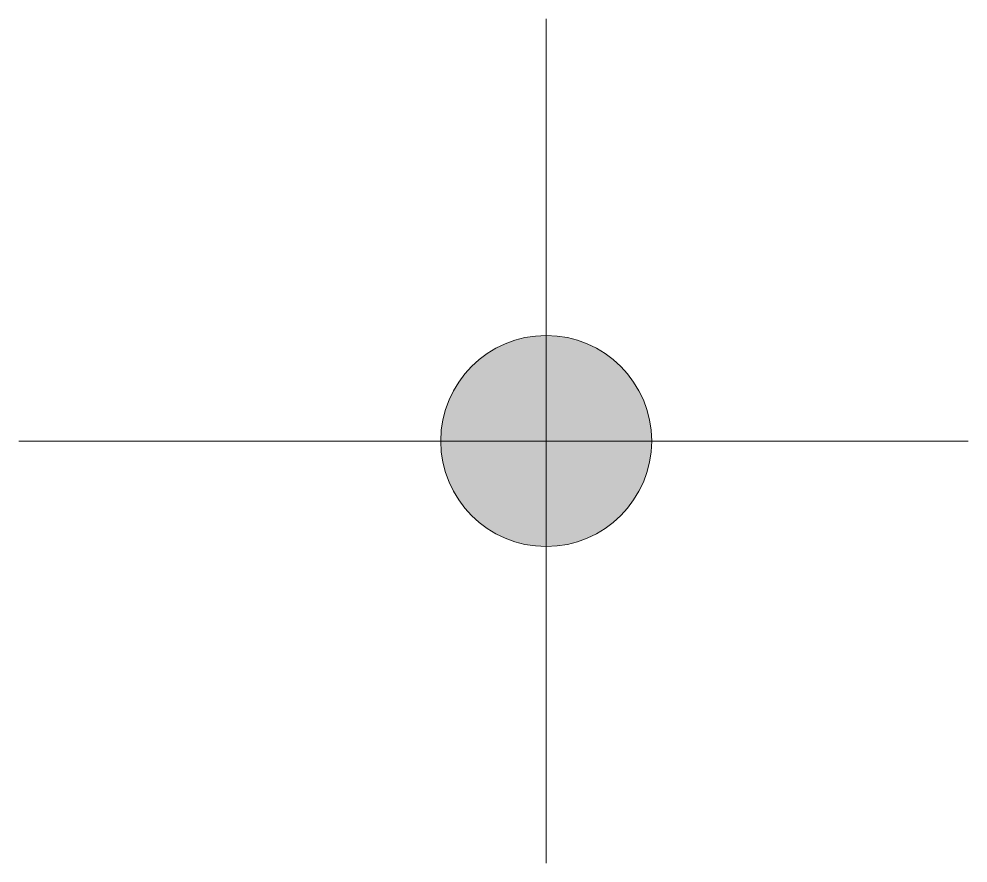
# Model space of a CAD drawing. Extents: x -5 to 4, y -4 to 4.
import ezdxf

# ---------------------------------------------------------------- set-up
doc = ezdxf.new("R2010")
doc.units = 0
doc.header["$LTSCALE"] = 25
doc.header["$MEASUREMENT"] = 0
doc.layers.get('0').update_dxf_attribs({"linetype": 'CONTINUOUS'})

msp = doc.modelspace()

# ---------------------------------------------------------------- hatches: boundary and pattern name
at = {"lineweight": 18}
for points in [[(-1, 0), (0, 0), (1, 0, 1)], [(-1, 0), (0, 0), (1, 0, -1)]]:
    msp.add_hatch(color=0, dxfattribs=at).paths.add_polyline_path(points)

# ---------------------------------------------------------------- linework, layer by layer
at = {"color": 0, "lineweight": 18}
for p, q in [((0, 4), (0, -4)), ((0, 0), (-5, 0)), ((0, 0), (4, 0))]:
    msp.add_line(p, q, dxfattribs=at)
msp.add_circle((0, 0), 1, dxfattribs=at)

doc.saveas('drawing.dxf')
